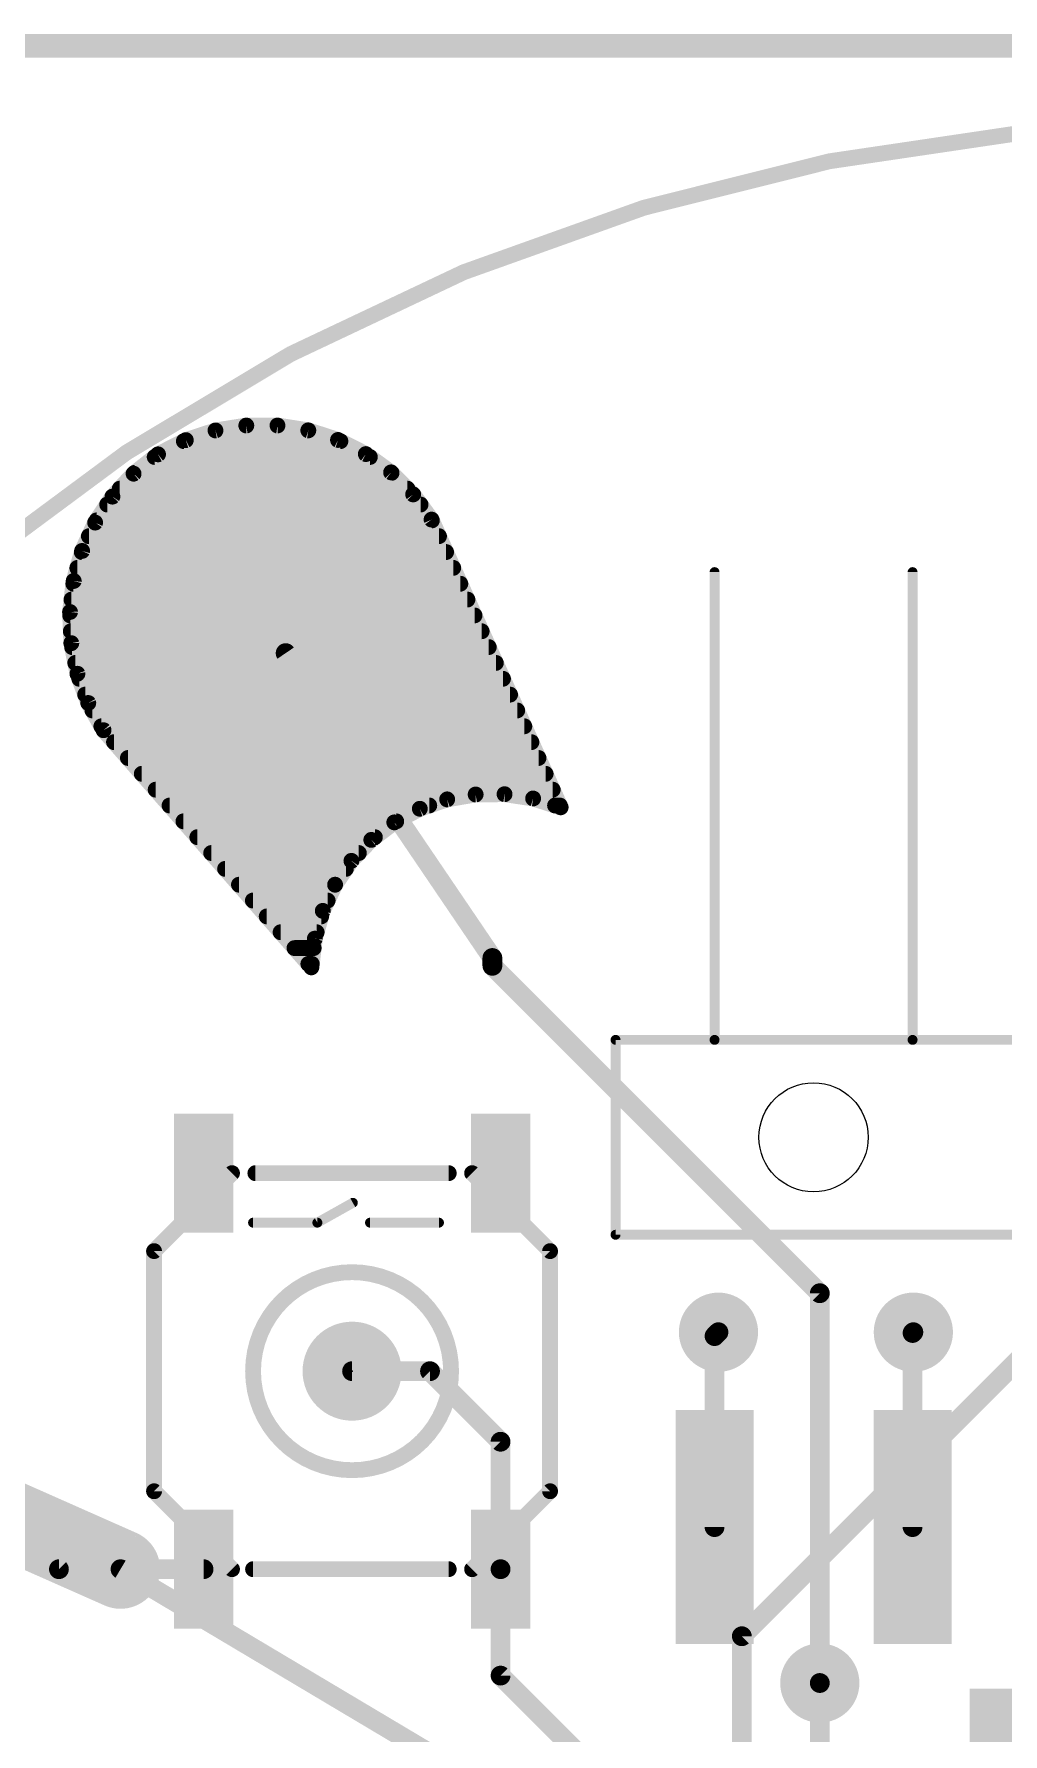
# Model space of a CAD drawing. Extents: x -26.2 to 26.2, y -26.2 to 26.2.
# Drawn here: x -15.08 to -2.65, y 4.35 to 26.15 of the extents above; entities that cross this region are included whole.
import ezdxf

# ---------------------------------------------------------------- set-up
doc = ezdxf.new("R2010")
doc.units = 0
for name, color, linetype in [('1', 12, 'CONTINUOUS'), ('16', 132, 'CONTINUOUS'), ('17', 110, 'CONTINUOUS'), ('18', 110, 'CONTINUOUS'), ('20', 53, 'CONTINUOUS'), ('21', 41, 'CONTINUOUS'), ('23', 53, 'CONTINUOUS'), ('24', 53, 'CONTINUOUS'), ('51', 53, 'CONTINUOUS')]:
    doc.layers.add(name, color=color, linetype=linetype)

# ---------------------------------------------------------------- blocks, each defined once
blk = doc.blocks.new('ROUNDP')
at = {"const_width": 0.5}
blk.add_lwpolyline([(0, -0.25, 1), (0, 0.25, 1), (0, -0.25)], format="xyb", dxfattribs=at)
blk = doc.blocks.new('RECT')
blk.add_solid([(-0.5, -0.5), (0.5, -0.5), (-0.5, 0.5), (0.5, 0.5)])
blk = doc.blocks.new('PIE')
at = {"const_width": 0.5}
blk.add_lwpolyline([(0, -0.25, 1), (0, 0.25, 1), (0, -0.25)], format="xyb", dxfattribs=at)
blk = doc.blocks.new('ROUNDV')
at = {"const_width": 0.5}
blk.add_lwpolyline([(0, -0.25, 1), (0, 0.25, 1), (0, -0.25)], format="xyb", dxfattribs=at)

msp = doc.modelspace()

# ---------------------------------------------------------------- linework, layer by layer
at = {"layer": '1'}
for points, const_width in [([(-12.7519, 21.0669), (-13.1324, 20.9427)], 0.2032), ([(-12.3567, 21.13), (-12.7519, 21.0669)], 0.2032), ([(-11.9565, 21.1305), (-12.3567, 21.13)], 0.2032), ([(-11.5611, 21.0684), (-11.9565, 21.1305)], 0.2032), ([(-11.1803, 20.9453), (-11.5611, 21.0684)], 0.2032), ([(-13.1324, 20.9427), (-13.4887, 20.7605)], 0.2032), ([(-13.158, 20.9296), (-11.1494, 20.9296)], 0.2032), ([(-10.8235, 20.7641), (-11.1803, 20.9453)], 0.2032), ([(-13.4887, 20.7605), (-13.8027, 20.5123)], 0.2032), ([(-13.5319, 20.7264), (-10.7715, 20.7264)], 0.2032), ([(-10.4994, 20.5293), (-10.8235, 20.7641)], 0.2032), ([(-13.8027, 20.5123), (-14.0739, 20.2181)], 0.2032), ([(-13.7889, 20.5232), (-10.4933, 20.5232)], 0.2032), ([(-10.216, 20.2467), (-10.4994, 20.5293)], 0.2032), ([(-14.0739, 20.2181), (-14.2959, 19.885)], 0.2032), ([(-13.98, 20.32), (-10.2895, 20.32)], 0.2032), ([(-9.9803, 19.9232), (-10.216, 20.2467)], 0.2032), ([(-14.1414, 20.1168), (-10.1214, 20.1168)], 0.2032), ([(-14.2959, 19.885), (-14.4629, 19.5214)], 0.2032), ([(-14.2768, 19.9136), (-9.976, 19.9136)], 0.2032), ([(-8.3243, 16.233), (-9.9803, 19.9232)], 0.2032), ([(-14.3761, 19.7104), (-9.8848, 19.7104)], 0.2032), ([(-14.4629, 19.5214), (-14.5711, 19.1361)], 0.2032), ([(-14.4669, 19.5072), (-9.7936, 19.5072)], 0.2032), ([(-14.5711, 19.1361), (-14.6176, 18.7386)], 0.2032), ([(-14.5752, 19.1008), (-9.6112, 19.1008)], 0.2032), ([(-14.5239, 19.304), (-9.7024, 19.304)], 0.2032), ([(-14.599, 18.8976), (-9.5201, 18.8976)], 0.2032), ([(-14.6176, 18.7386), (-14.6014, 18.3387)], 0.2032), ([(-14.6158, 18.6944), (-9.4289, 18.6944)], 0.2032), ([(-14.6076, 18.4912), (-9.3377, 18.4912)], 0.2032), ([(-14.6014, 18.3387), (-14.5228, 17.9462)], 0.2032), ([(-14.5912, 18.288), (-9.2465, 18.288)], 0.2032), ([(-9.2, 14.3), (-11.8518, 18.2108)], 0.254), ([(-14.5506, 18.0848), (-9.1553, 18.0848)], 0.2032), ([(-14.5228, 17.9462), (-14.3838, 17.5709)], 0.2032), ([(-14.4989, 17.8816), (-9.0641, 17.8816)], 0.2032), ([(-14.4236, 17.6784), (-8.9729, 17.6784)], 0.2032), ([(-14.3838, 17.5709), (-14.1879, 17.222)], 0.2032), ([(-14.3301, 17.4752), (-8.8817, 17.4752)], 0.2032), ([(-14.216, 17.272), (-8.7905, 17.272)], 0.2032), ([(-14.1879, 17.222), (-11.522, 14.1801)], 0.2032), ([(-14.0536, 17.0688), (-8.6993, 17.0688)], 0.2032), ([(-13.8755, 16.8656), (-8.6081, 16.8656)], 0.2032), ([(-13.6974, 16.6624), (-8.517, 16.6624)], 0.2032), ([(-13.5194, 16.4592), (-8.4258, 16.4592)], 0.2032), ([(-13.3413, 16.256), (-10.0097, 16.256)], 0.2032), ([(-10.1309, 16.2144), (-9.7802, 16.3347)], 0.2032), ([(-9.7802, 16.3347), (-9.4148, 16.3976)], 0.2032), ([(-9.4148, 16.3976), (-9.044, 16.4014)], 0.2032), ([(-9.044, 16.4014), (-8.6774, 16.3461)], 0.2032), ([(-8.6774, 16.3461), (-8.3243, 16.233)], 0.2032), ([(-8.396, 16.256), (-8.3346, 16.256)], 0.2032), ([(-13.1632, 16.0528), (-10.4334, 16.0528)], 0.2032), ([(-10.753, 15.815), (-10.458, 16.0397)], 0.2032), ([(-10.458, 16.0397), (-10.1309, 16.2144)], 0.2032), ([(-12.9851, 15.8496), (-10.7076, 15.8496)], 0.2032), ([(-12.807, 15.6464), (-10.9132, 15.6464)], 0.2032), ([(-11.0084, 15.5463), (-10.753, 15.815)], 0.2032), ([(-12.629, 15.4432), (-11.0789, 15.4432)], 0.2032), ([(-11.2177, 15.2402), (-11.0084, 15.5463)], 0.2032), ([(-12.4509, 15.24), (-11.2178, 15.24)], 0.2032), ([(-11.3755, 14.9047), (-11.2177, 15.2402)], 0.2032), ([(-12.2728, 15.0368), (-11.3134, 15.0368)], 0.2032), ([(-12.0947, 14.8336), (-11.3959, 14.8336)], 0.2032), ([(-11.4778, 14.5483), (-11.3755, 14.9047)], 0.2032), ([(-11.9166, 14.6304), (-11.4542, 14.6304)], 0.2032), ([(-11.522, 14.1801), (-11.4778, 14.5483)], 0.2032), ([(-11.7386, 14.4272), (-11.4924, 14.4272)], 0.2032), ([(-9.2, 14.2), (-9.2, 14.3)], 0.254), ([(-11.5605, 14.224), (-11.5167, 14.224)], 0.2032), ([(-5, 10), (-9.2, 14.2)], 0.254), ([(-5, 5), (-5, 10)], 0.254), ([(-6.35, 9.45), (-6.3, 9.5)], 0.254), ([(-3.81, 9.49), (-3.8, 9.5)], 0.254), ([(-3.81, 7), (-3.81, 9.49)], 0.254), ([(-6.35, 7), (-6.35, 9.45)], 0.254), ([(-10, 9), (-11, 9)], 0.254), ([(-9.095, 8.095), (-10, 9)], 0.254), ([(-9.095, 6.46), (-9.095, 8.095)], 0.254), ([(-15.4, 7.1), (-14.76, 6.46)], 0.254), ([(-14.76, 6.46), (-12.905, 6.46)], 0.254), ([(-9.095, 5.095), (-9.095, 6.46)], 0.254), ([(-8, 4), (-9.095, 5.095)], 0.254)]:
    msp.add_lwpolyline(points, dxfattribs=dict(at, const_width=const_width))
for points, const_width in [([(-12.7599, 21.117, 1), (-12.7439, 21.0167)], 0.1016), ([(-12.7361, 21.0186, 1), (-12.7677, 21.1152)], 0.1016), ([(-12.3568, 21.1808, 1), (-12.3566, 21.0792)], 0.1016), ([(-12.3487, 21.0798, 1), (-12.3647, 21.1802)], 0.1016), ([(-11.9486, 21.1807, 1), (-11.9644, 21.0803)], 0.1016), ([(-11.9564, 21.0797, 1), (-11.9565, 21.1813)], 0.1016), ([(-11.5455, 21.1168, 1), (-11.5767, 21.0201)], 0.1016), ([(-11.569, 21.0183, 1), (-11.5532, 21.1186)], 0.1016), ([(-13.158, 20.9804, 1), (-13.158, 20.8788)], 0.1016), ([(-13.1481, 20.991, 1), (-13.1166, 20.8944)], 0.1016), ([(-13.1092, 20.8975, 1), (-13.1555, 20.9879)], 0.1016), ([(-11.1573, 20.9906, 1), (-11.2033, 20.9)], 0.1016), ([(-11.196, 20.8969, 1), (-11.1647, 20.9936)], 0.1016), ([(-11.1494, 20.8788, 1), (-11.1494, 20.9804)], 0.1016), ([(-13.5319, 20.7772, 1), (-13.5319, 20.6756)], 0.1016), ([(-13.5118, 20.8058, 1), (-13.4656, 20.7153)], 0.1016), ([(-13.4572, 20.7207, 1), (-13.5202, 20.8004)], 0.1016), ([(-10.7937, 20.8052, 1), (-10.8533, 20.7229)], 0.1016), ([(-10.8465, 20.7188, 1), (-10.8005, 20.8094)], 0.1016), ([(-10.7715, 20.6756, 1), (-10.7715, 20.7772)], 0.1016), ([(-13.8342, 20.5522, 1), (-13.7712, 20.4725)], 0.1016), ([(-13.7653, 20.4779, 1), (-13.84, 20.5468)], 0.1016), ([(-13.7889, 20.574, 1), (-13.7889, 20.4724)], 0.1016), ([(-10.4635, 20.5652, 1), (-10.5353, 20.4933)], 0.1016), ([(-10.5292, 20.4881, 1), (-10.4696, 20.5704)], 0.1016), ([(-10.4933, 20.4724, 1), (-10.4933, 20.574)], 0.1016), ([(-14.1113, 20.2525, 1), (-14.0366, 20.1837)], 0.1016), ([(-14.0317, 20.1899, 1), (-14.1162, 20.2463)], 0.1016), ([(-13.98, 20.3708, 1), (-13.98, 20.2692)], 0.1016), ([(-10.2895, 20.2692, 1), (-10.2895, 20.3708)], 0.1016), ([(-10.1749, 20.2766, 1), (-10.2571, 20.2167)], 0.1016), ([(-10.2519, 20.2107, 1), (-10.1801, 20.2826)], 0.1016), ([(-14.1414, 20.1676, 1), (-14.1414, 20.066)], 0.1016), ([(-10.1214, 20.066, 1), (-10.1214, 20.1676)], 0.1016), ([(-14.3381, 19.9132, 1), (-14.2536, 19.8569)], 0.1016), ([(-14.2497, 19.8638, 1), (-14.342, 19.9062)], 0.1016), ([(-14.2768, 19.9644, 1), (-14.2768, 19.8628)], 0.1016), ([(-9.934, 19.944, 1), (-10.0267, 19.9024)], 0.1016), ([(-10.0214, 19.8933, 1), (-9.9393, 19.9531)], 0.1016), ([(-9.976, 19.8628, 1), (-9.976, 19.9644)], 0.1016), ([(-14.3761, 19.7612, 1), (-14.3761, 19.6596)], 0.1016), ([(-9.8848, 19.6596, 1), (-9.8848, 19.7612)], 0.1016), ([(-14.4669, 19.558, 1), (-14.4669, 19.4564)], 0.1016), ([(-14.5091, 19.5426, 1), (-14.4168, 19.5002)], 0.1016), ([(-14.414, 19.5076, 1), (-14.5118, 19.5351)], 0.1016), ([(-9.7936, 19.4564, 1), (-9.7936, 19.558)], 0.1016), ([(-14.5752, 19.1516, 1), (-14.5752, 19.05)], 0.1016), ([(-14.62, 19.1498, 1), (-14.5222, 19.1223)], 0.1016), ([(-14.5206, 19.1301, 1), (-14.6215, 19.142)], 0.1016), ([(-14.5239, 19.3548, 1), (-14.5239, 19.2532)], 0.1016), ([(-9.7024, 19.2532, 1), (-9.7024, 19.3548)], 0.1016), ([(-9.6112, 19.05, 1), (-9.6112, 19.1516)], 0.1016), ([(-14.599, 18.9484, 1), (-14.599, 18.8468)], 0.1016), ([(-9.5201, 18.8468, 1), (-9.5201, 18.9484)], 0.1016), ([(-14.5668, 18.7406, 1), (-14.6684, 18.7365)], 0.1016), ([(-14.6681, 18.7445, 1), (-14.5671, 18.7326)], 0.1016), ([(-14.6158, 18.7452, 1), (-14.6158, 18.6436)], 0.1016), ([(-9.4289, 18.6436, 1), (-9.4289, 18.7452)], 0.1016), ([(-14.6076, 18.542, 1), (-14.6076, 18.4404)], 0.1016), ([(-9.3377, 18.4404, 1), (-9.3377, 18.542)], 0.1016), ([(-14.5516, 18.3486, 1), (-14.6512, 18.3287)], 0.1016), ([(-14.6521, 18.3366, 1), (-14.5506, 18.3407)], 0.1016), ([(-14.5912, 18.3388, 1), (-14.5912, 18.2372)], 0.1016), ([(-11.7992, 18.2464, 1), (-11.9043, 18.1751)], 0.127), ([(-9.2465, 18.2372, 1), (-9.2465, 18.3388)], 0.1016), ([(-14.5506, 18.1356, 1), (-14.5506, 18.034)], 0.1016), ([(-9.1553, 18.034, 1), (-9.1553, 18.1356)], 0.1016), ([(-14.4752, 17.9639, 1), (-14.5705, 17.9286)], 0.1016), ([(-14.5726, 17.9363, 1), (-14.473, 17.9562)], 0.1016), ([(-14.4989, 17.9324, 1), (-14.4989, 17.8308)], 0.1016), ([(-9.0641, 17.8308, 1), (-9.0641, 17.9324)], 0.1016), ([(-14.4236, 17.7292, 1), (-14.4236, 17.6276)], 0.1016), ([(-14.3396, 17.5958, 1), (-14.4281, 17.5461)], 0.1016), ([(-8.9729, 17.6276, 1), (-8.9729, 17.7292)], 0.1016), ([(-14.4315, 17.5533, 1), (-14.3362, 17.5886)], 0.1016), ([(-14.3301, 17.526, 1), (-14.3301, 17.4244)], 0.1016), ([(-8.8817, 17.4244, 1), (-8.8817, 17.526)], 0.1016), ([(-14.216, 17.3228, 1), (-14.216, 17.2212)], 0.1016), ([(-14.1497, 17.2555, 1), (-14.2261, 17.1885)], 0.1016), ([(-14.2322, 17.1971, 1), (-14.1436, 17.2469)], 0.1016), ([(-8.7905, 17.2212, 1), (-8.7905, 17.3228)], 0.1016), ([(-14.0536, 17.1196, 1), (-14.0536, 17.018)], 0.1016), ([(-8.6993, 17.018, 1), (-8.6993, 17.1196)], 0.1016), ([(-13.8755, 16.9164, 1), (-13.8755, 16.8148)], 0.1016), ([(-8.6081, 16.8148, 1), (-8.6081, 16.9164)], 0.1016), ([(-13.6974, 16.7132, 1), (-13.6974, 16.6116)], 0.1016), ([(-8.517, 16.6116, 1), (-8.517, 16.7132)], 0.1016), ([(-13.5194, 16.51, 1), (-13.5194, 16.4084)], 0.1016), ([(-13.3413, 16.3068, 1), (-13.3413, 16.2052)], 0.1016), ([(-10.0097, 16.2052, 1), (-10.0097, 16.3068)], 0.1016), ([(-9.7888, 16.3848, 1), (-9.7716, 16.2847)], 0.1016), ([(-9.7637, 16.2867, 1), (-9.7967, 16.3828)], 0.1016), ([(-9.4153, 16.4484, 1), (-9.4143, 16.3468)], 0.1016), ([(-9.4062, 16.3476, 1), (-9.4234, 16.4477)], 0.1016), ([(-9.0364, 16.4517, 1), (-9.0516, 16.3512)], 0.1016), ([(-9.0435, 16.3506, 1), (-9.0445, 16.4522)], 0.1016), ([(-8.6619, 16.3945, 1), (-8.6929, 16.2977)], 0.1016), ([(-8.685, 16.2959, 1), (-8.6698, 16.3963)], 0.1016), ([(-8.396, 16.3068, 1), (-8.396, 16.2052)], 0.1016), ([(-8.4258, 16.4084, 1), (-8.4258, 16.51)], 0.1016), ([(-8.3346, 16.2052, 1), (-8.3346, 16.3068)], 0.1016), ([(-13.1632, 16.1036, 1), (-13.1632, 16.002)], 0.1016), ([(-10.4272, 15.9992, 1), (-10.4888, 16.0801)], 0.1016), ([(-10.4334, 16.002, 1), (-10.4334, 16.1036)], 0.1016), ([(-10.1474, 16.2624, 1), (-10.1144, 16.1663)], 0.1016), ([(-10.107, 16.1696, 1), (-10.1549, 16.2592)], 0.1016), ([(-8.3706, 16.2122, 1), (-8.2779, 16.2538)], 0.1016), ([(-8.3398, 16.1846, 1), (-8.3088, 16.2814)], 0.1016), ([(-12.9851, 15.9004, 1), (-12.9851, 15.7988)], 0.1016), ([(-10.7076, 15.7988, 1), (-10.7076, 15.9004)], 0.1016), ([(-10.4819, 16.0845, 1), (-10.434, 15.9949)], 0.1016), ([(-12.807, 15.6972, 1), (-12.807, 15.5956)], 0.1016), ([(-10.9132, 15.5956, 1), (-10.9132, 15.6972)], 0.1016), ([(-10.7838, 15.8555, 1), (-10.7222, 15.7746)], 0.1016), ([(-10.7162, 15.78, 1), (-10.7898, 15.85)], 0.1016), ([(-12.629, 15.494, 1), (-12.629, 15.3924)], 0.1016), ([(-11.0789, 15.3924, 1), (-11.0789, 15.494)], 0.1016), ([(-11.0452, 15.5812, 1), (-10.9716, 15.5113)], 0.1016), ([(-10.9665, 15.5176, 1), (-11.0503, 15.5749)], 0.1016), ([(-12.4509, 15.2908, 1), (-12.4509, 15.1892)], 0.1016), ([(-11.2596, 15.2689, 1), (-11.1758, 15.2115)], 0.1016), ([(-11.1717, 15.2186, 1), (-11.2637, 15.2618)], 0.1016), ([(-11.2178, 15.1892, 1), (-11.2178, 15.2908)], 0.1016), ([(-12.2728, 15.0876, 1), (-12.2728, 14.986)], 0.1016), ([(-11.3134, 14.986, 1), (-11.3134, 15.0876)], 0.1016), ([(-12.0947, 14.8844, 1), (-12.0947, 14.7828)], 0.1016), ([(-11.4215, 14.9263, 1), (-11.3296, 14.883)], 0.1016), ([(-11.3267, 14.8906, 1), (-11.4243, 14.9187)], 0.1016), ([(-11.3959, 14.7828, 1), (-11.3959, 14.8844)], 0.1016), ([(-11.9166, 14.6812, 1), (-11.9166, 14.5796)], 0.1016), ([(-11.5267, 14.5623, 1), (-11.429, 14.5342)], 0.1016), ([(-11.4274, 14.5422, 1), (-11.5283, 14.5543)], 0.1016), ([(-11.4542, 14.5796, 1), (-11.4542, 14.6812)], 0.1016), ([(-11.7386, 14.478, 1), (-11.7386, 14.3764)], 0.1016), ([(-11.4924, 14.3764, 1), (-11.4924, 14.478)], 0.1016), ([(-9.1365, 14.3, 1), (-9.2635, 14.3)], 0.127), ([(-9.2526, 14.2644, 1), (-9.1474, 14.3356)], 0.127), ([(-11.5605, 14.2748, 1), (-11.5605, 14.1732)], 0.1016), ([(-11.5724, 14.1862, 1), (-11.4716, 14.1741)], 0.1016), ([(-11.5602, 14.1466, 1), (-11.4838, 14.2136)], 0.1016), ([(-11.5167, 14.1732, 1), (-11.5167, 14.2748)], 0.1016), ([(-9.1551, 14.2449, 1), (-9.2449, 14.1551)], 0.127), ([(-9.2635, 14.2, 1), (-9.1365, 14.2)], 0.127), ([(-4.9365, 10, 1), (-5.0635, 10)], 0.127), ([(-5.0449, 9.9551, 1), (-4.9551, 10.0449)], 0.127), ([(-6.2551, 9.4551, 1), (-6.3449, 9.5449)], 0.127), ([(-3.7465, 9.49, 1), (-3.8735, 9.49)], 0.127), ([(-3.8549, 9.5349, 1), (-3.7651, 9.4451)], 0.127), ([(-3.7551, 9.4551, 1), (-3.8449, 9.5449)], 0.127), ([(-6.2865, 9.45, 1), (-6.4135, 9.45)], 0.127), ([(-6.3949, 9.4949, 1), (-6.3051, 9.4051)], 0.127), ([(-11, 9.0635, 1), (-11, 8.9365)], 0.127), ([(-9.9551, 9.0449, 1), (-10.0449, 8.9551)], 0.127), ([(-10, 8.9365, 1), (-10, 9.0635)], 0.127), ([(-9.0315, 8.095, 1), (-9.1585, 8.095)], 0.127), ([(-9.1399, 8.0501, 1), (-9.0501, 8.1399)], 0.127), ([(-6.4135, 7, 1), (-6.2865, 7)], 0.127), ([(-3.8735, 7, 1), (-3.7465, 7)], 0.127), ([(-14.76, 6.5235, 1), (-14.76, 6.3965)], 0.127), ([(-14.8049, 6.4151, 1), (-14.7151, 6.5049)], 0.127), ([(-12.905, 6.3965, 1), (-12.905, 6.5235)], 0.127), ([(-9.0315, 6.46, 1), (-9.1585, 6.46)], 0.127), ([(-9.1585, 6.46, 1), (-9.0315, 6.46)], 0.127), ([(-9.0501, 5.1399, 1), (-9.1399, 5.0501)], 0.127), ([(-9.1585, 5.095, 1), (-9.0315, 5.095)], 0.127), ([(-5.0635, 5, 1), (-4.9365, 5)], 0.127)]:
    msp.add_lwpolyline(points, format="xyb", dxfattribs=dict(at, const_width=const_width))
at = {"layer": '16'}
for points, const_width in [([(-26, 26), (26, 26)], 0.3048), ([(-13.1324, 20.9427), (-12.7519, 21.0668)], 0.2032), ([(-12.7519, 21.0668), (-12.3567, 21.13)], 0.2032), ([(-12.3567, 21.13), (-11.9565, 21.1305)], 0.2032), ([(-11.9565, 21.1305), (-11.5611, 21.0684)], 0.2032), ([(-11.5611, 21.0684), (-11.1803, 20.9452)], 0.2032), ([(-13.4887, 20.7605), (-13.1324, 20.9427)], 0.2032), ([(-13.1579, 20.9296), (-11.1495, 20.9296)], 0.2032), ([(-11.1803, 20.9452), (-10.8235, 20.764)], 0.2032), ([(-13.8027, 20.5124), (-13.4887, 20.7605)], 0.2032), ([(-13.5319, 20.7264), (-10.7715, 20.7264)], 0.2032), ([(-10.8235, 20.764), (-10.4994, 20.5292)], 0.2032), ([(-14.074, 20.2181), (-13.8027, 20.5124)], 0.2032), ([(-13.789, 20.5232), (-10.4933, 20.5232)], 0.2032), ([(-10.4994, 20.5292), (-10.216, 20.2466)], 0.2032), ([(-14.2959, 19.8851), (-14.074, 20.2181)], 0.2032), ([(-13.98, 20.32), (-10.2896, 20.32)], 0.2032), ([(-10.216, 20.2466), (-9.9803, 19.9232)], 0.2032), ([(-14.1415, 20.1168), (-10.1214, 20.1168)], 0.2032), ([(-14.463, 19.5214), (-14.2959, 19.8851)], 0.2032), ([(-14.2769, 19.9136), (-9.976, 19.9136)], 0.2032), ([(-9.9803, 19.9232), (-8.3243, 16.233)], 0.2032), ([(-14.3761, 19.7104), (-9.8848, 19.7104)], 0.2032), ([(-14.5711, 19.1361), (-14.463, 19.5214)], 0.2032), ([(-14.467, 19.5072), (-9.7936, 19.5072)], 0.2032), ([(-14.6176, 18.7386), (-14.5711, 19.1361)], 0.2032), ([(-14.5752, 19.1008), (-9.6112, 19.1008)], 0.2032), ([(-14.524, 19.304), (-9.7024, 19.304)], 0.2032), ([(-14.599, 18.8976), (-9.5201, 18.8976)], 0.2032), ([(-14.6014, 18.3387), (-14.6176, 18.7386)], 0.2032), ([(-14.6158, 18.6944), (-9.4289, 18.6944)], 0.2032), ([(-14.6076, 18.4912), (-9.3377, 18.4912)], 0.2032), ([(-14.5229, 17.9462), (-14.6014, 18.3387)], 0.2032), ([(-14.5913, 18.288), (-9.2465, 18.288)], 0.2032), ([(-14.5506, 18.0848), (-9.1553, 18.0848)], 0.2032), ([(-14.3839, 17.5709), (-14.5229, 17.9462)], 0.2032), ([(-14.4989, 17.8816), (-9.0641, 17.8816)], 0.2032), ([(-14.4237, 17.6784), (-8.9729, 17.6784)], 0.2032), ([(-14.1879, 17.222), (-14.3839, 17.5709)], 0.2032), ([(-14.3301, 17.4752), (-8.8817, 17.4752)], 0.2032), ([(-14.216, 17.272), (-8.7905, 17.272)], 0.2032), ([(-11.522, 14.1801), (-14.1879, 17.222)], 0.2032), ([(-14.0536, 17.0688), (-8.6993, 17.0688)], 0.2032), ([(-13.8755, 16.8656), (-8.6082, 16.8656)], 0.2032), ([(-13.6974, 16.6624), (-8.517, 16.6624)], 0.2032), ([(-13.5194, 16.4592), (-8.4258, 16.4592)], 0.2032), ([(-13.3413, 16.256), (-10.0097, 16.256)], 0.2032), ([(-9.7802, 16.3347), (-10.1309, 16.2144)], 0.2032), ([(-9.4148, 16.3976), (-9.7802, 16.3347)], 0.2032), ([(-9.044, 16.4014), (-9.4148, 16.3976)], 0.2032), ([(-8.6774, 16.3461), (-9.044, 16.4014)], 0.2032), ([(-8.3243, 16.233), (-8.6774, 16.3461)], 0.2032), ([(-8.396, 16.256), (-8.3346, 16.256)], 0.2032), ([(-13.1632, 16.0528), (-10.4334, 16.0528)], 0.2032), ([(-10.458, 16.0397), (-10.753, 15.815)], 0.2032), ([(-10.1309, 16.2144), (-10.458, 16.0397)], 0.2032), ([(-12.9851, 15.8496), (-10.7076, 15.8496)], 0.2032), ([(-12.807, 15.6464), (-10.9132, 15.6464)], 0.2032), ([(-10.753, 15.815), (-11.0084, 15.5463)], 0.2032), ([(-12.629, 15.4432), (-11.0789, 15.4432)], 0.2032), ([(-11.0084, 15.5463), (-11.2177, 15.2402)], 0.2032), ([(-12.4509, 15.24), (-11.2178, 15.24)], 0.2032), ([(-11.2177, 15.2402), (-11.3755, 14.9047)], 0.2032), ([(-12.2728, 15.0368), (-11.3134, 15.0368)], 0.2032), ([(-12.0947, 14.8336), (-11.3959, 14.8336)], 0.2032), ([(-11.3755, 14.9047), (-11.4778, 14.5483)], 0.2032), ([(-11.9166, 14.6304), (-11.4542, 14.6304)], 0.2032), ([(-11.4778, 14.5483), (-11.522, 14.1801)], 0.2032), ([(-11.7386, 14.4272), (-11.4924, 14.4272)], 0.2032), ([(-11.5605, 14.224), (-11.5167, 14.224)], 0.2032), ([(-6, 5.6), (-2.1, 9.5)], 0.254), ([(-13.97, 6.46), (-19.7427, 9.0176)], 1.016), ([(-9, 3.5), (-13.97, 6.46)], 0.254), ([(-6, 5.6), (-6, -2)], 0.254), ([(-5, 5), (-5, 4)], 0.254)]:
    msp.add_lwpolyline(points, dxfattribs=dict(at, const_width=const_width))
for points, const_width in [([(-12.7599, 21.117, 1), (-12.7439, 21.0167)], 0.1016), ([(-12.7361, 21.0185, 1), (-12.7677, 21.1151)], 0.1016), ([(-12.3568, 21.1808, 1), (-12.3566, 21.0792)], 0.1016), ([(-12.3487, 21.0798, 1), (-12.3647, 21.1801)], 0.1016), ([(-11.9486, 21.1807, 1), (-11.9644, 21.0803)], 0.1016), ([(-11.9564, 21.0797, 1), (-11.9566, 21.1813)], 0.1016), ([(-11.5455, 21.1167, 1), (-11.5768, 21.0201)], 0.1016), ([(-11.569, 21.0182, 1), (-11.5532, 21.1186)], 0.1016), ([(-13.1579, 20.9804, 1), (-13.1579, 20.8788)], 0.1016), ([(-13.1481, 20.991, 1), (-13.1166, 20.8944)], 0.1016), ([(-13.1092, 20.8974, 1), (-13.1555, 20.9879)], 0.1016), ([(-11.1573, 20.9905, 1), (-11.2033, 20.8999)], 0.1016), ([(-11.196, 20.8969, 1), (-11.1647, 20.9936)], 0.1016), ([(-11.1495, 20.8788, 1), (-11.1495, 20.9804)], 0.1016), ([(-13.5319, 20.7772, 1), (-13.5319, 20.6756)], 0.1016), ([(-13.5118, 20.8058, 1), (-13.4656, 20.7153)], 0.1016), ([(-13.4572, 20.7207, 1), (-13.5202, 20.8004)], 0.1016), ([(-10.7937, 20.8052, 1), (-10.8533, 20.7229)], 0.1016), ([(-10.8465, 20.7187, 1), (-10.8005, 20.8093)], 0.1016), ([(-10.7715, 20.6756, 1), (-10.7715, 20.7772)], 0.1016), ([(-13.8342, 20.5522, 1), (-13.7712, 20.4725)], 0.1016), ([(-13.7653, 20.4779, 1), (-13.84, 20.5468)], 0.1016), ([(-13.789, 20.574, 1), (-13.789, 20.4724)], 0.1016), ([(-10.4635, 20.5652, 1), (-10.5353, 20.4933)], 0.1016), ([(-10.5292, 20.4881, 1), (-10.4696, 20.5704)], 0.1016), ([(-10.4933, 20.4724, 1), (-10.4933, 20.574)], 0.1016), ([(-14.1113, 20.2525, 1), (-14.0366, 20.1837)], 0.1016), ([(-14.0317, 20.1899, 1), (-14.1162, 20.2463)], 0.1016), ([(-13.98, 20.3708, 1), (-13.98, 20.2692)], 0.1016), ([(-10.2896, 20.2692, 1), (-10.2896, 20.3708)], 0.1016), ([(-10.175, 20.2766, 1), (-10.2571, 20.2167)], 0.1016), ([(-10.2519, 20.2107, 1), (-10.1801, 20.2826)], 0.1016), ([(-14.1415, 20.1676, 1), (-14.1415, 20.066)], 0.1016), ([(-10.1214, 20.066, 1), (-10.1214, 20.1676)], 0.1016), ([(-14.3382, 19.9132, 1), (-14.2536, 19.8569)], 0.1016), ([(-14.2497, 19.8638, 1), (-14.342, 19.9063)], 0.1016), ([(-14.2769, 19.9644, 1), (-14.2769, 19.8628)], 0.1016), ([(-9.934, 19.944, 1), (-10.0267, 19.9024)], 0.1016), ([(-10.0214, 19.8933, 1), (-9.9393, 19.9531)], 0.1016), ([(-9.976, 19.8628, 1), (-9.976, 19.9644)], 0.1016), ([(-14.3761, 19.7612, 1), (-14.3761, 19.6596)], 0.1016), ([(-9.8848, 19.6596, 1), (-9.8848, 19.7612)], 0.1016), ([(-14.467, 19.558, 1), (-14.467, 19.4564)], 0.1016), ([(-14.5091, 19.5426, 1), (-14.4168, 19.5002)], 0.1016), ([(-14.4141, 19.5077, 1), (-14.5119, 19.5351)], 0.1016), ([(-9.7936, 19.4564, 1), (-9.7936, 19.558)], 0.1016), ([(-14.5752, 19.1516, 1), (-14.5752, 19.05)], 0.1016), ([(-14.62, 19.1498, 1), (-14.5222, 19.1223)], 0.1016), ([(-14.5207, 19.1302, 1), (-14.6216, 19.142)], 0.1016), ([(-14.524, 19.3548, 1), (-14.524, 19.2532)], 0.1016), ([(-9.7024, 19.2532, 1), (-9.7024, 19.3548)], 0.1016), ([(-9.6112, 19.05, 1), (-9.6112, 19.1516)], 0.1016), ([(-14.599, 18.9484, 1), (-14.599, 18.8468)], 0.1016), ([(-9.5201, 18.8468, 1), (-9.5201, 18.9484)], 0.1016), ([(-14.5669, 18.7406, 1), (-14.6684, 18.7365)], 0.1016), ([(-14.6681, 18.7445, 1), (-14.5672, 18.7327)], 0.1016), ([(-14.6158, 18.7452, 1), (-14.6158, 18.6436)], 0.1016), ([(-9.4289, 18.6436, 1), (-9.4289, 18.7452)], 0.1016), ([(-14.6076, 18.542, 1), (-14.6076, 18.4404)], 0.1016), ([(-9.3377, 18.4404, 1), (-9.3377, 18.542)], 0.1016), ([(-14.5516, 18.3486, 1), (-14.6512, 18.3287)], 0.1016), ([(-14.6522, 18.3366, 1), (-14.5507, 18.3407)], 0.1016), ([(-14.5913, 18.3388, 1), (-14.5913, 18.2372)], 0.1016), ([(-9.2465, 18.2372, 1), (-9.2465, 18.3388)], 0.1016), ([(-14.5506, 18.1356, 1), (-14.5506, 18.034)], 0.1016), ([(-9.1553, 18.034, 1), (-9.1553, 18.1356)], 0.1016), ([(-14.4752, 17.9639, 1), (-14.5705, 17.9286)], 0.1016), ([(-14.5727, 17.9363, 1), (-14.473, 17.9562)], 0.1016), ([(-14.4989, 17.9324, 1), (-14.4989, 17.8308)], 0.1016), ([(-9.0641, 17.8308, 1), (-9.0641, 17.9324)], 0.1016), ([(-14.4237, 17.7292, 1), (-14.4237, 17.6276)], 0.1016), ([(-14.3396, 17.5958, 1), (-14.4282, 17.5461)], 0.1016), ([(-8.9729, 17.6276, 1), (-8.9729, 17.7292)], 0.1016), ([(-14.4315, 17.5533, 1), (-14.3362, 17.5886)], 0.1016), ([(-14.3301, 17.526, 1), (-14.3301, 17.4244)], 0.1016), ([(-8.8817, 17.4244, 1), (-8.8817, 17.526)], 0.1016), ([(-14.216, 17.3228, 1), (-14.216, 17.2212)], 0.1016), ([(-14.1497, 17.2555, 1), (-14.2261, 17.1885)], 0.1016), ([(-14.2322, 17.1971, 1), (-14.1436, 17.2469)], 0.1016), ([(-8.7905, 17.2212, 1), (-8.7905, 17.3228)], 0.1016), ([(-14.0536, 17.1196, 1), (-14.0536, 17.018)], 0.1016), ([(-8.6993, 17.018, 1), (-8.6993, 17.1196)], 0.1016), ([(-13.8755, 16.9164, 1), (-13.8755, 16.8148)], 0.1016), ([(-8.6082, 16.8148, 1), (-8.6082, 16.9164)], 0.1016), ([(-13.6974, 16.7132, 1), (-13.6974, 16.6116)], 0.1016), ([(-8.517, 16.6116, 1), (-8.517, 16.7132)], 0.1016), ([(-13.5194, 16.51, 1), (-13.5194, 16.4084)], 0.1016), ([(-13.3413, 16.3068, 1), (-13.3413, 16.2052)], 0.1016), ([(-10.0097, 16.2052, 1), (-10.0097, 16.3068)], 0.1016), ([(-9.7888, 16.3848, 1), (-9.7716, 16.2847)], 0.1016), ([(-9.7637, 16.2867, 1), (-9.7967, 16.3828)], 0.1016), ([(-9.4153, 16.4484, 1), (-9.4143, 16.3468)], 0.1016), ([(-9.4062, 16.3476, 1), (-9.4234, 16.4477)], 0.1016), ([(-9.0364, 16.4517, 1), (-9.0516, 16.3512)], 0.1016), ([(-9.0435, 16.3506, 1), (-9.0445, 16.4522)], 0.1016), ([(-8.6619, 16.3945, 1), (-8.6929, 16.2977)], 0.1016), ([(-8.685, 16.2959, 1), (-8.6698, 16.3963)], 0.1016), ([(-8.396, 16.3068, 1), (-8.396, 16.2052)], 0.1016), ([(-8.4258, 16.4084, 1), (-8.4258, 16.51)], 0.1016), ([(-8.3346, 16.2052, 1), (-8.3346, 16.3068)], 0.1016), ([(-13.1632, 16.1036, 1), (-13.1632, 16.002)], 0.1016), ([(-10.4272, 15.9992, 1), (-10.4888, 16.0801)], 0.1016), ([(-10.4334, 16.002, 1), (-10.4334, 16.1036)], 0.1016), ([(-10.1474, 16.2624, 1), (-10.1144, 16.1663)], 0.1016), ([(-10.107, 16.1696, 1), (-10.1549, 16.2592)], 0.1016), ([(-8.3706, 16.2122, 1), (-8.2779, 16.2538)], 0.1016), ([(-8.3398, 16.1846, 1), (-8.3088, 16.2814)], 0.1016), ([(-12.9851, 15.9004, 1), (-12.9851, 15.7988)], 0.1016), ([(-10.7076, 15.7988, 1), (-10.7076, 15.9004)], 0.1016), ([(-10.4819, 16.0845, 1), (-10.434, 15.9949)], 0.1016), ([(-12.807, 15.6972, 1), (-12.807, 15.5956)], 0.1016), ([(-10.9132, 15.5956, 1), (-10.9132, 15.6972)], 0.1016), ([(-10.7838, 15.8555, 1), (-10.7222, 15.7746)], 0.1016), ([(-10.7162, 15.78, 1), (-10.7898, 15.85)], 0.1016), ([(-12.629, 15.494, 1), (-12.629, 15.3924)], 0.1016), ([(-11.0789, 15.3924, 1), (-11.0789, 15.494)], 0.1016), ([(-11.0452, 15.5812, 1), (-10.9716, 15.5113)], 0.1016), ([(-10.9665, 15.5176, 1), (-11.0503, 15.5749)], 0.1016), ([(-12.4509, 15.2908, 1), (-12.4509, 15.1892)], 0.1016), ([(-11.2596, 15.2689, 1), (-11.1758, 15.2115)], 0.1016), ([(-11.1717, 15.2186, 1), (-11.2637, 15.2618)], 0.1016), ([(-11.2178, 15.1892, 1), (-11.2178, 15.2908)], 0.1016), ([(-12.2728, 15.0876, 1), (-12.2728, 14.986)], 0.1016), ([(-11.3134, 14.986, 1), (-11.3134, 15.0876)], 0.1016), ([(-12.0947, 14.8844, 1), (-12.0947, 14.7828)], 0.1016), ([(-11.4215, 14.9263, 1), (-11.3296, 14.883)], 0.1016), ([(-11.3267, 14.8906, 1), (-11.4243, 14.9187)], 0.1016), ([(-11.3959, 14.7828, 1), (-11.3959, 14.8844)], 0.1016), ([(-11.9166, 14.6812, 1), (-11.9166, 14.5796)], 0.1016), ([(-11.5267, 14.5623, 1), (-11.429, 14.5342)], 0.1016), ([(-11.4274, 14.5422, 1), (-11.5283, 14.5543)], 0.1016), ([(-11.4542, 14.5796, 1), (-11.4542, 14.6812)], 0.1016), ([(-11.7386, 14.478, 1), (-11.7386, 14.3764)], 0.1016), ([(-11.4924, 14.3764, 1), (-11.4924, 14.478)], 0.1016), ([(-11.5605, 14.2748, 1), (-11.5605, 14.1732)], 0.1016), ([(-11.5724, 14.1862, 1), (-11.4716, 14.1741)], 0.1016), ([(-11.5602, 14.1466, 1), (-11.4838, 14.2136)], 0.1016), ([(-11.5167, 14.1732, 1), (-11.5167, 14.2748)], 0.1016), ([(-14.0729, 6.2278, 1), (-13.8671, 6.6922)], 0.508), ([(-13.9375, 6.5146, 1), (-14.0025, 6.4054)], 0.127), ([(-5.9365, 5.6, 1), (-6.0635, 5.6)], 0.127), ([(-6.0449, 5.6449, 1), (-5.9551, 5.5551)], 0.127), ([(-4.9365, 5, 1), (-5.0635, 5)], 0.127)]:
    msp.add_lwpolyline(points, format="xyb", dxfattribs=dict(at, const_width=const_width))
at = {"layer": '20', "const_width": 0.2032}
msp.add_lwpolyline([(0, -25, 1), (0, 25, 1), (0, -25)], format="xyb", dxfattribs=at)
at = {"layer": '20'}
msp.add_circle((-5.08, 12), 0.7, dxfattribs=at)
at = {"layer": '21', "const_width": 0.2032}
for points in [[(-12.24, 11.54), (-9.76, 11.54)], [(-13.54, 7.46), (-13.54, 10.54)], [(-8.46, 10.54), (-8.46, 7.46)], [(-9.76, 6.46), (-12.27, 6.46)]]:
    msp.add_lwpolyline(points, dxfattribs=at)
at = {"layer": '21'}
for points, const_width in [([(-12.24, 11.5908, 1), (-12.24, 11.4892)], 0.1016), ([(-9.76, 11.4892, 1), (-9.76, 11.5908)], 0.1016), ([(-13.4892, 10.54, 1), (-13.5908, 10.54)], 0.1016), ([(-8.4092, 10.54, 1), (-8.5108, 10.54)], 0.1016), ([(-11, 7.73, 1), (-11, 10.27, 1), (-11, 7.73)], 0.2032), ([(-13.5908, 7.46, 1), (-13.4892, 7.46)], 0.1016), ([(-8.5108, 7.46, 1), (-8.4092, 7.46)], 0.1016), ([(-12.27, 6.5108, 1), (-12.27, 6.4092)], 0.1016), ([(-9.76, 6.4092, 1), (-9.76, 6.5108)], 0.1016)]:
    msp.add_lwpolyline(points, format="xyb", dxfattribs=dict(at, const_width=const_width))
at = {"layer": '23'}
for p in [(-11.868, 18.236), (-11, 9)]:
    msp.add_point(p, dxfattribs=at)
at = {"layer": '24'}
msp.add_point((-11, 9), dxfattribs=at)
at = {"layer": '51'}
for points, const_width in [([(-6.35, 13.25), (-6.35, 19.25)], 0.127), ([(-3.81, 13.25), (-3.81, 19.25)], 0.127), ([(-6.35, 13.25), (-7.62, 13.25)], 0.127), ([(-7.62, 13.25), (-7.62, 10.75)], 0.127), ([(-3.81, 13.25), (-6.35, 13.25)], 0.127), ([(-1.27, 13.25), (-3.81, 13.25)], 0.127), ([(-13.54, 10.54), (-12.54, 11.54)], 0.2032), ([(-9.46, 11.54), (-8.46, 10.54)], 0.2032), ([(-11.445, 10.905), (-10.99, 11.16)], 0.127), ([(-12.27, 10.905), (-11.445, 10.905)], 0.127), ([(-10.77, 10.905), (-9.885, 10.905)], 0.127), ([(-7.62, 10.75), (7.62, 10.75)], 0.127), ([(-12.54, 6.46), (-13.54, 7.46)], 0.2032), ([(-8.46, 7.46), (-9.46, 6.46)], 0.2032)]:
    msp.add_lwpolyline(points, dxfattribs=dict(at, const_width=const_width))
for points, const_width in [([(-6.3183, 19.25, 1), (-6.3818, 19.25)], 0.0635), ([(-3.7782, 19.25, 1), (-3.8418, 19.25)], 0.0635), ([(-7.62, 13.2818, 1), (-7.62, 13.2182)], 0.0635), ([(-7.5883, 13.25, 1), (-7.6517, 13.25)], 0.0635), ([(-6.35, 13.2818, 1), (-6.35, 13.2182)], 0.0635), ([(-6.35, 13.2182, 1), (-6.35, 13.2818)], 0.0635), ([(-3.81, 13.2818, 1), (-3.81, 13.2182)], 0.0635), ([(-3.81, 13.2182, 1), (-3.81, 13.2818)], 0.0635), ([(-6.3818, 13.25, 1), (-6.3183, 13.25)], 0.0635), ([(-3.8418, 13.25, 1), (-3.7782, 13.25)], 0.0635), ([(-12.5041, 11.5041, 1), (-12.5759, 11.5759)], 0.1016), ([(-9.4241, 11.5759, 1), (-9.4959, 11.5041)], 0.1016), ([(-10.9745, 11.1323, 1), (-11.0055, 11.1877)], 0.0635), ([(-12.27, 10.9368, 1), (-12.27, 10.8733)], 0.0635), ([(-11.4605, 10.9327, 1), (-11.4295, 10.8773)], 0.0635), ([(-11.445, 10.8733, 1), (-11.445, 10.9368)], 0.0635), ([(-10.77, 10.9368, 1), (-10.77, 10.8733)], 0.0635), ([(-9.885, 10.8733, 1), (-9.885, 10.9368)], 0.0635), ([(-7.62, 10.7818, 1), (-7.62, 10.7182)], 0.0635), ([(-7.6517, 10.75, 1), (-7.5883, 10.75)], 0.0635), ([(-13.5759, 10.5759, 1), (-13.5041, 10.5041)], 0.1016), ([(-8.4959, 10.5041, 1), (-8.4241, 10.5759)], 0.1016), ([(-13.5041, 7.4959, 1), (-13.5759, 7.4241)], 0.1016), ([(-8.4241, 7.4241, 1), (-8.4959, 7.4959)], 0.1016), ([(-12.5759, 6.4241, 1), (-12.5041, 6.4959)], 0.1016), ([(-9.4959, 6.4959, 1), (-9.4241, 6.4241)], 0.1016)]:
    msp.add_lwpolyline(points, format="xyb", dxfattribs=dict(at, const_width=const_width))

# ---------------------------------------------------------------- block references
at = {"layer": '1', "xscale": 0.762, "yscale": 1.524, "rotation": 180}
for p in [(-12.905, 11.54), (-9.095, 11.54), (-12.905, 6.46), (-9.095, 6.46)]:
    msp.add_blockref('RECT', p, dxfattribs=at)
at = {"layer": '1', "xscale": 3, "rotation": 270}
for p in [(-6.35, 7), (-3.81, 7)]:
    msp.add_blockref('RECT', p, dxfattribs=at)
at = {"layer": '1', "xscale": 0.5588, "yscale": 1.27}
msp.add_blockref('RECT', (-2.8, 4.2926), dxfattribs=at)
at = {"layer": '16', "xscale": 1.27, "yscale": 1.27}
msp.add_blockref('PIE', (-11, 9), dxfattribs=at)
at = {"layer": '17', "xscale": 4.064, "yscale": 4.064, "rotation": 302.7}
msp.add_blockref('ROUNDP', (-11.8518, 18.2108), dxfattribs=at)
msp.add_blockref('ROUNDP', (-11.8518, 18.2108), dxfattribs=at)
at = {"layer": '18', "xscale": 1.016, "yscale": 1.016}
for p in [(-6.3, 9.5), (-6.3, 9.5), (-3.8, 9.5), (-3.8, 9.5), (-11, 9), (-11, 9), (-5, 5), (-5, 5)]:
    msp.add_blockref('ROUNDV', p, dxfattribs=at)
at = {"layer": '51', "xscale": 0.4572, "yscale": 0.9906}
msp.add_blockref('RECT', (-2.8, 4.0513), dxfattribs=at)

doc.saveas('drawing.dxf')
